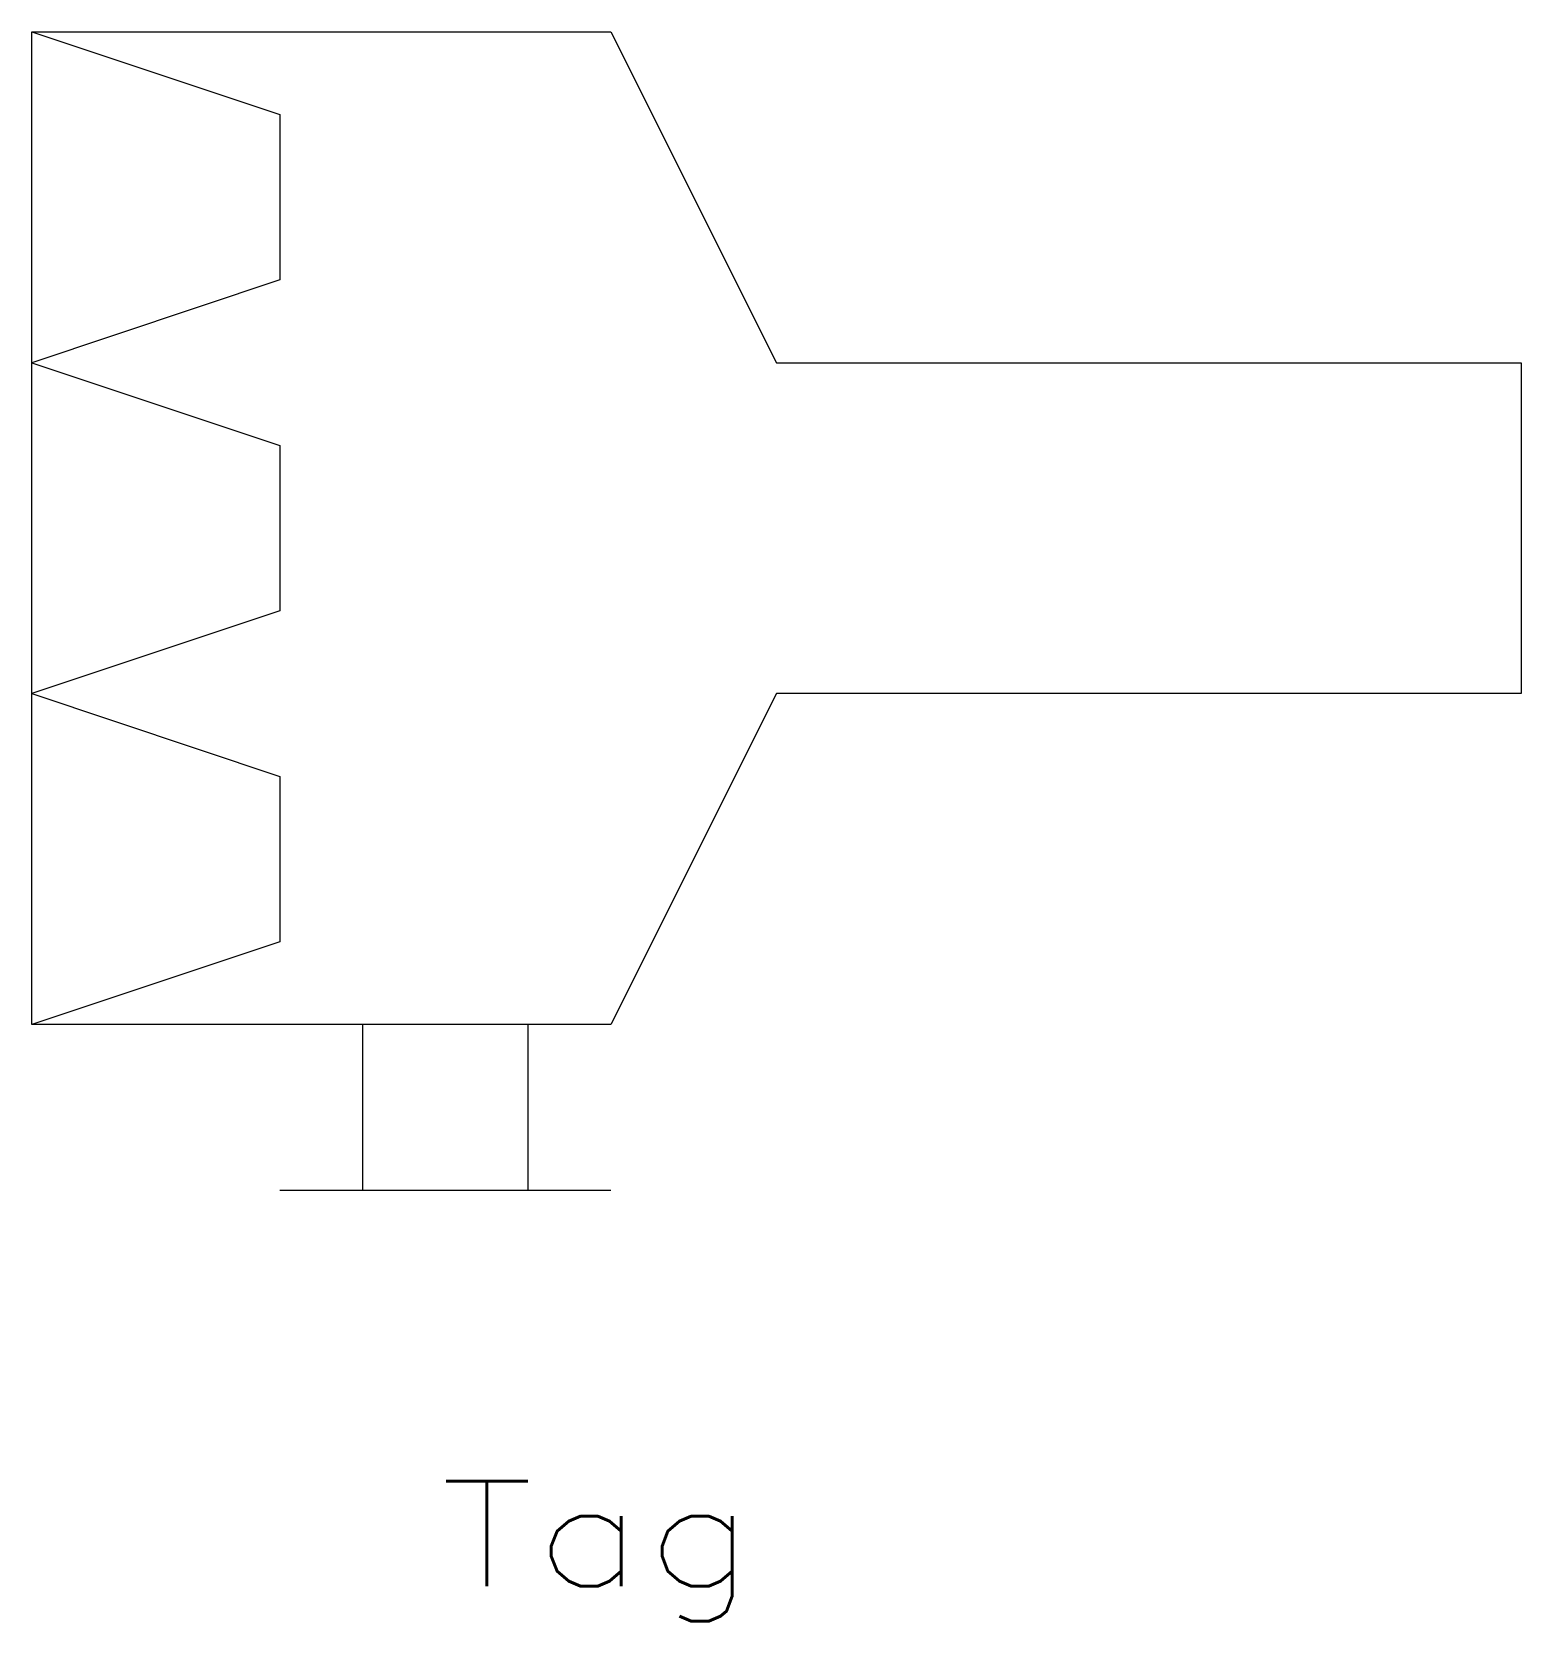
# Model space of a CAD drawing. Header units: inches. Extents: x -5 to 13, y -12.8 to 6.4.
import ezdxf
from ezdxf.enums import TextEntityAlignment as Align

# ---------------------------------------------------------------- set-up
doc = ezdxf.new("R2010")
doc.units = ezdxf.units.IN
doc.header["$MEASUREMENT"] = 0
doc.layers.get('0').update_dxf_attribs({"lineweight": 0})
doc.styles.add('_TCW_TXTSTY_1', font='TXT.SHX')

msp = doc.modelspace()

# ---------------------------------------------------------------- linework, layer by layer
at = {"linetype": 'Continuous'}
for p, q in [((-4.992, 6.418), (-1.992, 5.418)), ((-4.992, -5.582), (-4.992, 6.418)), ((-4.992, 6.418), (2.008, 6.418)), ((2.008, 6.418), (4.008, 2.418)), ((-1.992, 5.418), (-1.992, 3.418)), ((-1.992, 3.418), (-4.992, 2.418)), ((-4.992, 2.418), (-1.992, 1.418)), ((4.008, 2.418), (13.008, 2.418)), ((13.008, 2.418), (13.008, -1.582)), ((-1.992, 1.418), (-1.992, -0.582)), ((-1.992, -0.582), (-4.992, -1.582)), ((-4.992, -1.582), (-1.992, -2.582)), ((4.008, -1.582), (2.008, -5.582)), ((13.008, -1.582), (4.008, -1.582)), ((-1.992, -2.582), (-1.992, -4.582)), ((-1.992, -4.582), (-4.992, -5.582)), ((2.008, -5.582), (-4.992, -5.582)), ((-0.992, -7.582), (-0.992, -5.582)), ((1.008, -7.582), (1.008, -5.582)), ((-1.992, -7.582), (2.008, -7.582))]:
    msp.add_line(p, q, dxfattribs=at)

# ---------------------------------------------------------------- texts
at = {"color": 7, "linetype": 'Continuous', "style": '_TCW_TXTSTY_1', "width": 1.166667}
msp.add_text('Tag', height=1.27, dxfattribs=at).set_placement((-0.055, -12.371), (3.755, -12.371), align=Align.FIT)

doc.saveas('drawing.dxf')
